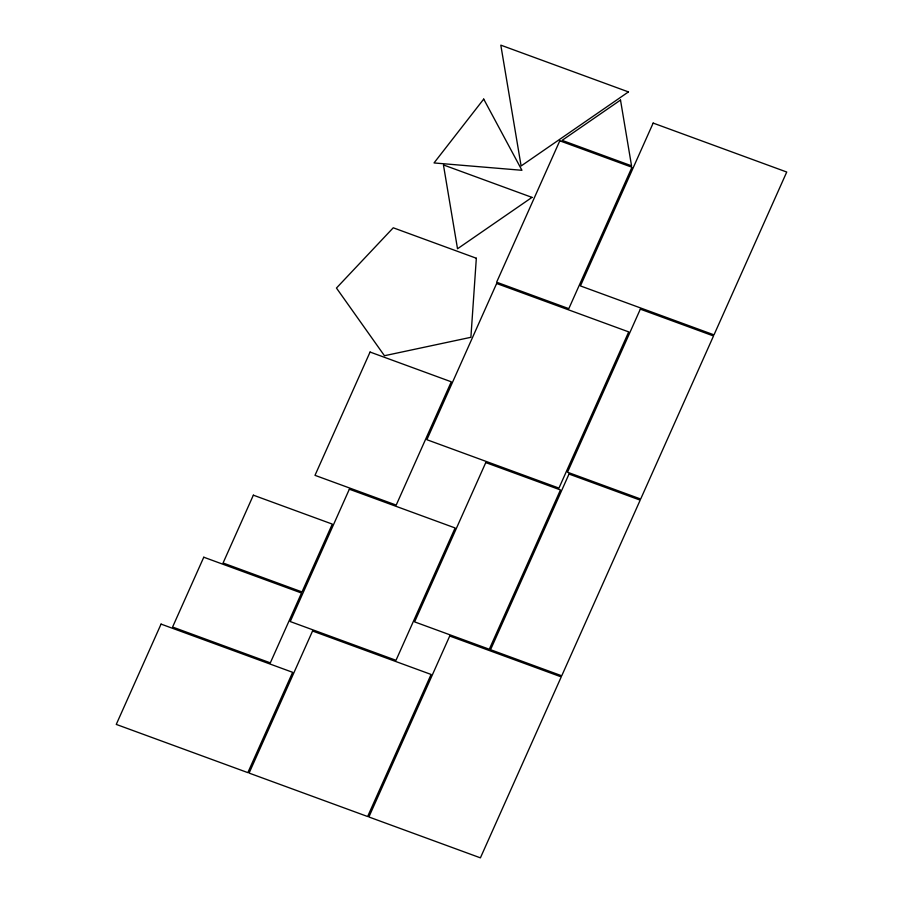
<?xml version="1.0" encoding="UTF-8"?>
<svg xmlns="http://www.w3.org/2000/svg" width="903" height="903" viewBox="0 0 903 903"><rect width="100%" height="100%" fill="white"/><g stroke="black" fill="none" stroke-linecap="round" stroke-linejoin="round"><path stroke-width="1.35" d="M476.332 258.235L470.892 337.304L384.452 355.726L336.458 288.046L393.256 227.793L476.332 258.235M161.061 624.097L116.261 724.409L247.84 772.629L292.64 672.317L161.061 624.097M203.773 557.219L172.586 627.032L270.324 662.858L301.512 593.034L203.773 557.219M253.359 495.171L223.064 562.998L302.008 591.928L332.304 524.101L253.359 495.171M370.072 352.046L315 475.339L396.203 505.093L451.274 381.8L370.072 352.046M349.348 489.212L290.235 621.557L395.999 660.307L455.112 527.962L349.348 489.212M312.551 631.016L249.093 773.081L367.634 816.526L431.092 674.451L312.551 631.016M559.792 140.812L496.627 282.21L568.811 308.657L631.976 167.258L559.792 140.812M496.639 283.497L426.871 439.705L558.946 488.105L628.714 331.898L496.639 283.497M485.769 462.584L414.612 621.885L489.302 649.246L560.458 489.945L485.769 462.584M653.162 123.079L580.426 285.924L714.002 334.866L786.739 172.033L653.162 123.079M449.717 636.028L368.887 816.978L480.407 857.85L561.237 676.9L449.717 636.028M640.329 309.153L567.502 472.213L640.678 499.032L713.517 335.972L640.329 309.153M569.014 474.052L490.555 649.708L561.734 675.794L640.182 500.138L569.014 474.052M483.715 99.093L434.027 162.946L521.945 170.295L483.715 99.093M628.443 91.914L521.11 165.971L500.815 45.15L628.443 91.914M620.508 100.064L562.095 140.36L631.547 165.813L620.508 100.064M531.991 197.385L457.516 248.765L443.441 164.933L531.991 197.385"/></g></svg>
